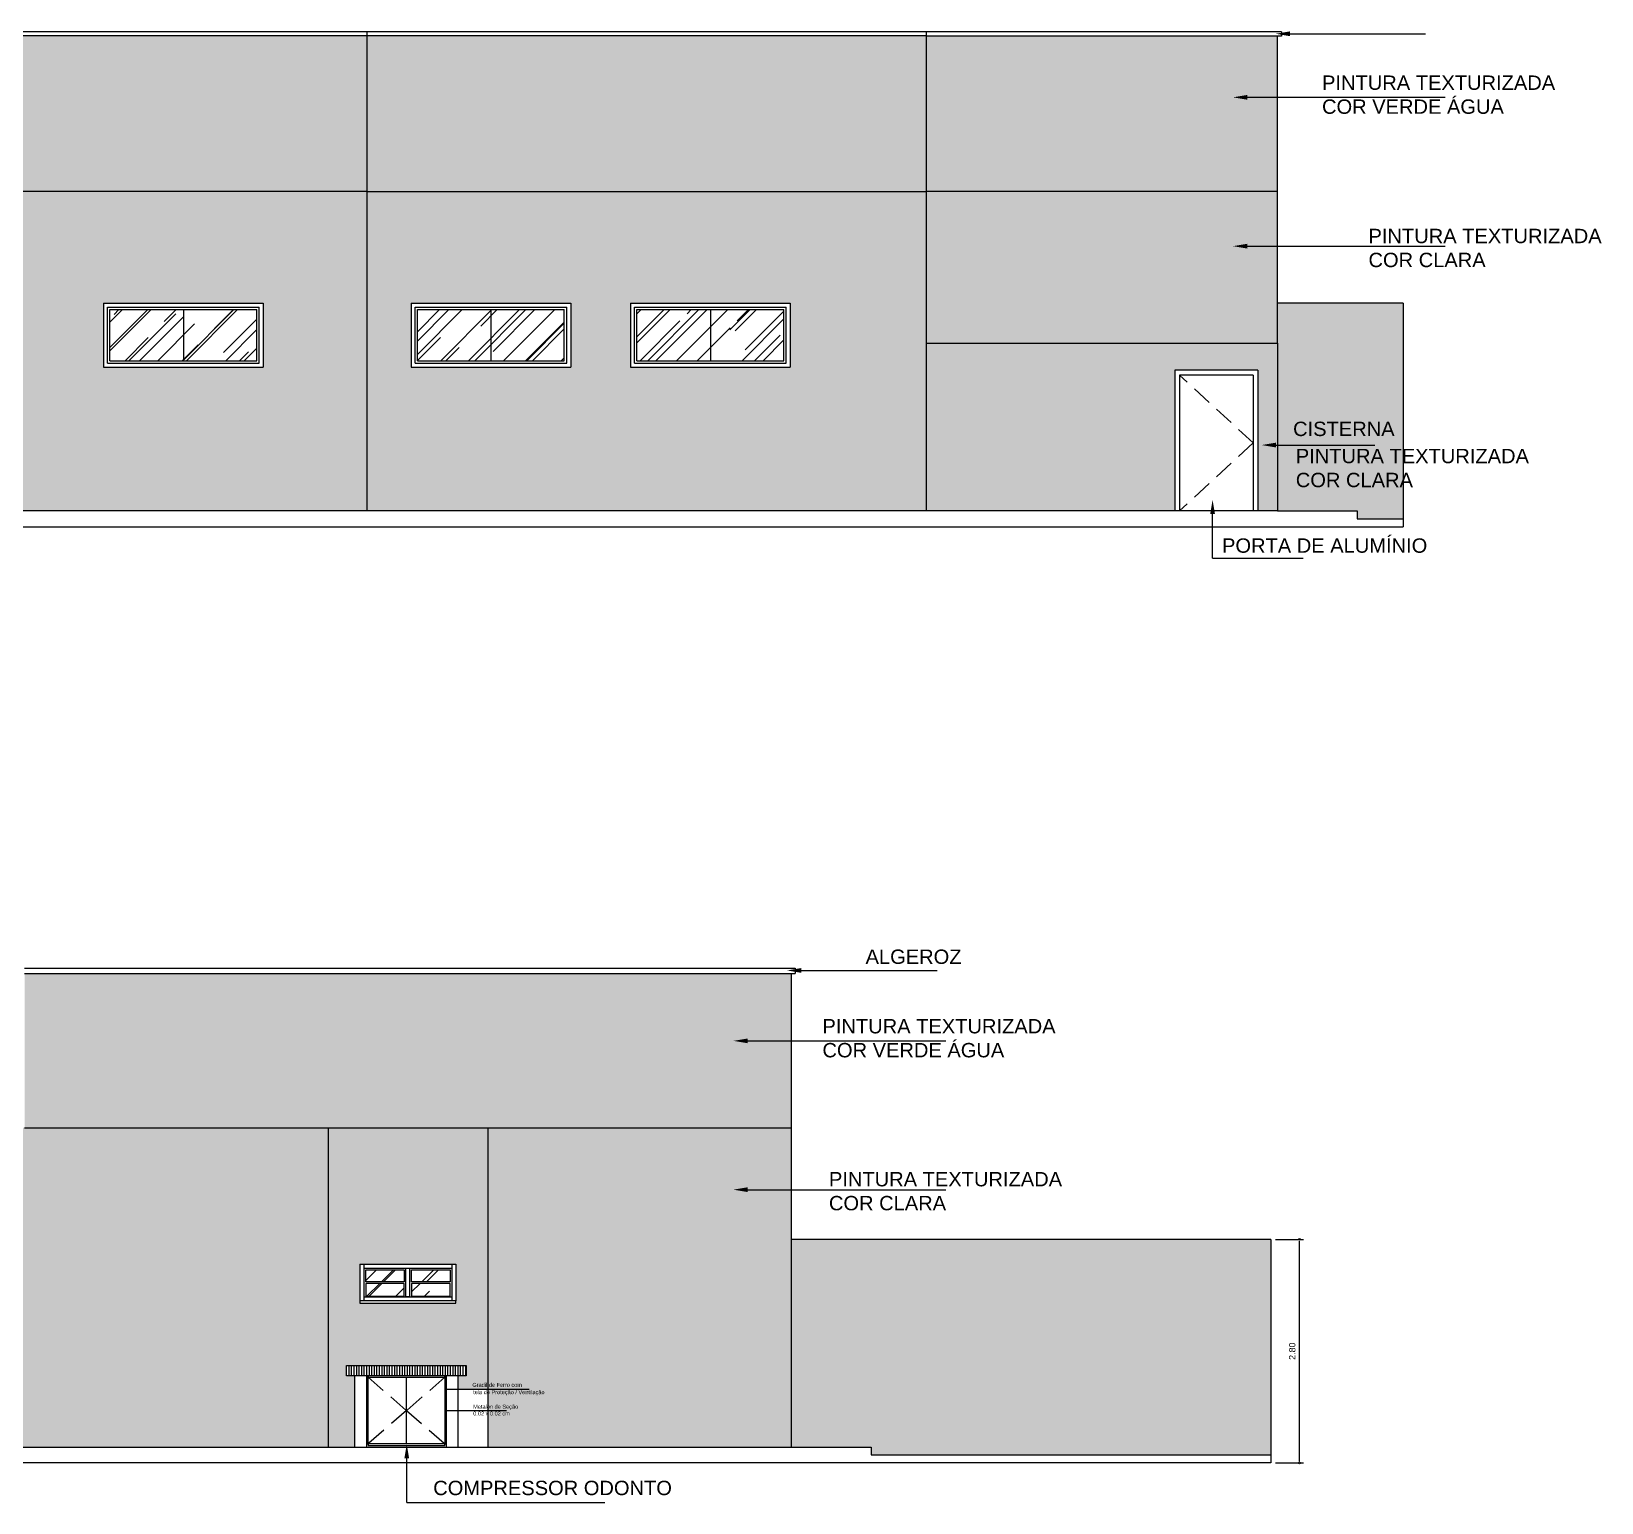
# Model space of a CAD drawing. Header units: millimetres. Extents: x 2125 to 3408, y 1171 to 1686.
# Drawn here: x 2709.42 to 2729.09, y 1492.14 to 1510.57 of the extents above; entities that cross this region are included whole.
import ezdxf

# ---------------------------------------------------------------- set-up
doc = ezdxf.new("R2010")
doc.units = ezdxf.units.MM
doc.linetypes.add('HIDDEN', pattern=[0.375, 0.25, -0.125])
for name, color, linetype in [('cobertura', 1, 'Continuous'), ('ESQUADRIA', 3, 'Continuous'), ('ESQUADRIAS', 7, 'Continuous'), ('Esquadrias_Portas', 2, 'Continuous'), ('LAYOUT', 7, 'Continuous'), ('Layout_Granito', 3, 'Continuous'), ('PAREDE', 4, 'Continuous'), ('Paredes_Alvenaria', 4, 'Continuous'), ('TEXTO01', 7, 'Continuous'), ('TEXTO02', 3, 'Continuous'), ('TEXTO03', 2, 'Continuous')]:
    doc.layers.add(name, color=color, linetype=linetype)
doc.styles.add('ROMANS', font='arial.ttf')
doc.styles.get("Standard").update_dxf_attribs({"font": 'arial.ttf'})
doc.dimstyles.new('ESCALA 50', dxfattribs={"dimtxt": 0.08, "dimasz": 0.02, "dimexe": 0.05, "dimexo": 0.05, "dimgap": 0.05, "dimtad": 1, "dimlfac": -10, "dimzin": 1, "dimdsep": 46, "dimtxsty": 'ROMANS', "dimblk1": 'PPC', "dimblk2": 'PPC', "dimsah": 1, "dimcen": 0.02, "dimclrd": 7, "dimclre": 7, "dimclrt": 3, "dimadec": 0, "dimazin": 0, "dimtfac": 1, "dimtix": 1, "dimtmove": 1, "dimatfit": 3, "dimldrblk": 'PPC', "dimfxl": 0, "dimtolj": 1, "dimtzin": 12, "dimarcsym": 0})

# ---------------------------------------------------------------- blocks, each defined once
blk = doc.blocks.new('PPC')
at = {"color": 2}
blk.add_circle((0, 0), 0.5, dxfattribs=at)
blk = doc.blocks.new('*D1161')
at = {"color": 7, "lineweight": -2, "transparency": 16777216}
for p, q in [((2725.005, 1495.436), (2725.355, 1495.436)), ((2725.305, 1492.656), (2725.305, 1495.416)), ((2725.005, 1492.636), (2725.355, 1492.636))]:
    blk.add_line(p, q, dxfattribs=at)
at = {"layer": 'DEFPOINTS', "color": 0, "transparency": 16777216}
for p in [(2724.943, 1495.436), (2725.305, 1495.436), (2724.943, 1492.636)]:
    blk.add_point(p, dxfattribs=at)
at = {"color": 7, "lineweight": -2, "transparency": 16777216, "xscale": 0.02, "yscale": 0.02, "zscale": 0.02}
for p, rotation in [((2725.305, 1495.436), 90), ((2725.305, 1492.636), 270)]:
    blk.add_blockref('PPC', p, dxfattribs=dict(at, rotation=rotation))
at = {"color": 3, "transparency": 16777216, "insert": (2725.214, 1494.036), "char_height": 0.08, "attachment_point": 5, "rotation": 90, "style": 'ROMANS'}
blk.add_mtext('\\A1;2.80', dxfattribs=at)

msp = doc.modelspace()

# ---------------------------------------------------------------- hatches: boundary and pattern name
at = {"transparency": 33554559}
h = msp.add_hatch(color=134, dxfattribs=at)
h.dxf.hatch_style = 1
h.paths.add_polyline_path([(2725.0278, 1510.5097), (2720.6278, 1510.5097), (2720.6278, 1508.563), (2725.0278, 1508.563)])
h.paths.add_polyline_path([(2713.6278, 1510.513), (2680.2278, 1510.5141), (2680.2278, 1508.563), (2713.6278, 1508.563)])
h = msp.add_hatch(color=133, dxfattribs=at)
h.dxf.hatch_style = 1
h.paths.add_polyline_path([(2720.6278, 1510.513), (2713.6278, 1510.513), (2713.6278, 1508.563), (2720.6278, 1508.563)])
at = {"true_color": 0xe6e6e6, "transparency": 33554559}
h = msp.add_hatch(color=254, dxfattribs=at)
h.dxf.hatch_style = 1
h.paths.add_polyline_path([(2713.6278, 1504.563), (2713.6278, 1508.563), (2680.2278, 1508.563), (2680.2278, 1504.563), (2680.5403, 1504.563), (2680.5403, 1506.663), (2681.7403, 1506.663), (2681.7403, 1504.563), (2682.2153, 1504.563), (2682.2153, 1506.663), (2683.4153, 1506.663), (2683.4153, 1504.563)])
h.paths.add_polyline_path([(2707.1778, 1506.363), (2707.1778, 1507.163), (2709.1778, 1507.163), (2709.1778, 1506.363)], flags=16)
h.paths.add_polyline_path([(2707.2278, 1506.413), (2707.2278, 1507.113), (2709.1278, 1507.113), (2709.1278, 1506.413)], flags=0)
h.paths.add_polyline_path([(2707.2578, 1506.443), (2707.2578, 1507.083), (2709.0978, 1507.083), (2709.0978, 1506.443)], flags=0)
h.paths.add_polyline_path([(2705.5778, 1506.363), (2703.5778, 1506.363), (2703.5778, 1507.163), (2705.5778, 1507.163)], flags=16)
h.paths.add_polyline_path([(2705.5278, 1506.413), (2703.6278, 1506.413), (2703.6278, 1507.113), (2705.5278, 1507.113)], flags=0)
h.paths.add_polyline_path([(2705.4978, 1506.443), (2703.6578, 1506.443), (2703.6578, 1507.083), (2705.4978, 1507.083)], flags=0)
h.paths.add_polyline_path([(2710.3278, 1506.363), (2710.3278, 1507.163), (2712.3278, 1507.163), (2712.3278, 1506.363)], flags=16)
h.paths.add_polyline_path([(2710.3778, 1506.413), (2710.3778, 1507.113), (2712.2778, 1507.113), (2712.2778, 1506.413)], flags=0)
h.paths.add_polyline_path([(2710.4078, 1506.443), (2710.4078, 1507.083), (2712.2478, 1507.083), (2712.2478, 1506.443)], flags=0)
h.paths.add_polyline_path([(2702.8278, 1506.363), (2700.8278, 1506.363), (2700.8278, 1507.163), (2702.8278, 1507.163)], flags=16)
h.paths.add_polyline_path([(2702.7778, 1506.413), (2700.8778, 1506.413), (2700.8778, 1507.113), (2702.7778, 1507.113)], flags=0)
h.paths.add_polyline_path([(2702.7478, 1506.443), (2700.9078, 1506.443), (2700.9078, 1507.083), (2702.7478, 1507.083)], flags=0)
h.paths.add_polyline_path([(2700.0778, 1506.363), (2698.0778, 1506.363), (2698.0778, 1507.163), (2700.0778, 1507.163)], flags=16)
h.paths.add_polyline_path([(2700.0278, 1506.413), (2698.1278, 1506.413), (2698.1278, 1507.113), (2700.0278, 1507.113)], flags=0)
h.paths.add_polyline_path([(2699.9978, 1506.443), (2698.1578, 1506.443), (2698.1578, 1507.083), (2699.9978, 1507.083)], flags=0)
h.paths.add_polyline_path([(2697.3278, 1506.363), (2695.3278, 1506.363), (2695.3278, 1507.163), (2697.3278, 1507.163)], flags=16)
h.paths.add_polyline_path([(2697.2778, 1506.413), (2695.3778, 1506.413), (2695.3778, 1507.113), (2697.2778, 1507.113)], flags=0)
h.paths.add_polyline_path([(2697.2478, 1506.443), (2695.4078, 1506.443), (2695.4078, 1507.083), (2697.2478, 1507.083)], flags=0)
h.paths.add_polyline_path([(2694.5778, 1506.363), (2692.5778, 1506.363), (2692.5778, 1507.163), (2694.5778, 1507.163)], flags=16)
h.paths.add_polyline_path([(2694.5278, 1506.413), (2692.6278, 1506.413), (2692.6278, 1507.113), (2694.5278, 1507.113)], flags=0)
h.paths.add_polyline_path([(2694.4978, 1506.443), (2692.6578, 1506.443), (2692.6578, 1507.083), (2694.4978, 1507.083)], flags=0)
h.paths.add_polyline_path([(2691.8278, 1506.363), (2689.8278, 1506.363), (2689.8278, 1507.163), (2691.8278, 1507.163)], flags=16)
h.paths.add_polyline_path([(2691.7778, 1506.413), (2689.8778, 1506.413), (2689.8778, 1507.113), (2691.7778, 1507.113)], flags=0)
h.paths.add_polyline_path([(2691.7478, 1506.443), (2689.9078, 1506.443), (2689.9078, 1507.083), (2691.7478, 1507.083)], flags=0)
h.paths.add_polyline_path([(2688.4778, 1506.363), (2686.4778, 1506.363), (2686.4778, 1507.163), (2688.4778, 1507.163)], flags=16)
h.paths.add_polyline_path([(2688.4278, 1506.413), (2686.5278, 1506.413), (2686.5278, 1507.113), (2688.4278, 1507.113)], flags=0)
h.paths.add_polyline_path([(2688.3978, 1506.443), (2686.5578, 1506.443), (2686.5578, 1507.083), (2688.3978, 1507.083)], flags=0)
h.paths.add_polyline_path([(2685.0778, 1506.363), (2684.0745, 1506.363), (2684.0745, 1507.163), (2685.0778, 1507.163)], flags=16)
h.paths.add_polyline_path([(2685.0245, 1506.413), (2684.1245, 1506.413), (2684.1245, 1507.113), (2685.0245, 1507.113)], flags=0)
h.paths.add_polyline_path([(2684.9945, 1506.443), (2684.1545, 1506.443), (2684.1545, 1507.083), (2684.9945, 1507.083)], flags=0)
h.paths.add_polyline_path([(2720.6278, 1504.563), (2720.6278, 1508.563), (2713.6278, 1508.563), (2713.6278, 1504.563)])
h.paths.add_polyline_path([(2714.1778, 1506.363), (2714.1778, 1507.163), (2716.1778, 1507.163), (2716.1778, 1506.363)], flags=16)
h.paths.add_polyline_path([(2714.2278, 1506.413), (2714.2278, 1507.113), (2716.1278, 1507.113), (2716.1278, 1506.413)], flags=0)
h.paths.add_polyline_path([(2714.2578, 1506.443), (2714.2578, 1507.083), (2716.0978, 1507.083), (2716.0978, 1506.443)], flags=0)
h.paths.add_polyline_path([(2716.9278, 1506.363), (2716.9278, 1507.163), (2718.9278, 1507.163), (2718.9278, 1506.363)], flags=16)
h.paths.add_polyline_path([(2716.9778, 1506.413), (2716.9778, 1507.113), (2718.8778, 1507.113), (2718.8778, 1506.413)], flags=0)
h.paths.add_polyline_path([(2717.0078, 1506.443), (2717.0078, 1507.083), (2718.8478, 1507.083), (2718.8478, 1506.443)], flags=0)
h.paths.add_polyline_path([(2720.6278, 1508.563), (2720.6278, 1506.663), (2725.0278, 1506.663), (2725.0278, 1508.563)])
h = msp.add_hatch(color=254, dxfattribs=at)
h.dxf.hatch_style = 1
h.paths.add_polyline_path([(2674.3736, 1495.4356), (2668.3686, 1495.4356), (2668.3686, 1492.7356), (2673.3736, 1492.7356), (2673.3736, 1492.8356), (2674.3736, 1492.8356)])
h.paths.add_polyline_path([(2692.3486, 1495.4356), (2689.7736, 1495.4356), (2689.7736, 1492.8356), (2690.7736, 1492.8356), (2690.7736, 1492.7356), (2692.3486, 1492.7356)])
h.paths.add_polyline_path([(2703.5385, 1496.2856), (2700.9635, 1496.2856), (2700.9635, 1495.4356), (2700.9635, 1492.7356), (2702.5385, 1492.7356), (2702.5385, 1492.8356), (2703.5385, 1492.8356)])
h.paths.add_polyline_path([(2724.9435, 1495.4356), (2718.9385, 1495.4356), (2718.9385, 1492.8356), (2719.9385, 1492.8356), (2719.9385, 1492.7356), (2724.9435, 1492.7356)])
h.paths.add_polyline_path([(2676.2778, 1506.563), (2679.2278, 1506.563), (2679.2278, 1504.563), (2680.2278, 1504.563), (2680.2278, 1507.163), (2672.6128, 1507.163), (2672.6128, 1504.463), (2676.2778, 1504.463)])
h.paths.add_polyline_path([(2726.6028, 1507.163), (2725.0278, 1507.163), (2725.0278, 1506.663), (2725.0278, 1504.563), (2726.0278, 1504.563), (2726.0278, 1504.463), (2726.6028, 1504.463)])
h.paths.add_polyline_path([(2699.7184, 1494.9795), (2702.7287, 1494.9795), (2702.7287, 1495.6536), (2699.7184, 1495.6536)], flags=9)
h.paths.add_polyline_path([(2672.5944, 1506.6552), (2676.0829, 1506.6552), (2676.0829, 1506.9346), (2672.5944, 1506.9346)], flags=9)
h.paths.add_polyline_path([(2672.5578, 1506.3342), (2675.8789, 1506.3342), (2675.8789, 1506.7408), (2672.5578, 1506.7408)], flags=9)
h.paths.add_polyline_path([(2672.6893, 1505.5205), (2675.9263, 1505.5205), (2675.9263, 1505.7999), (2672.6893, 1505.7999)], flags=24)
h.paths.add_polyline_path([(2725.1938, 1504.7156), (2728.204, 1504.7156), (2728.204, 1505.432), (2725.1938, 1505.432)], flags=9)
h.paths.add_polyline_path([(2725.1668, 1505.3982), (2726.5286, 1505.3982), (2726.5286, 1505.7691), (2725.1668, 1505.7691)], flags=24)
h = msp.add_hatch(color=254, dxfattribs=at)
h.dxf.hatch_style = 1
h.paths.add_polyline_path([(2723.7428, 1506.323), (2724.7828, 1506.323), (2724.7828, 1504.563), (2725.0278, 1504.563), (2725.0278, 1506.663), (2720.6278, 1506.663), (2720.6278, 1504.563), (2723.7428, 1504.563)])
at = {"transparency": 33554559}
h = msp.add_hatch(color=134, dxfattribs=at)
h.dxf.hatch_style = 1
h.paths.add_polyline_path([(2718.9385, 1498.7675), (2709.3385, 1498.7675), (2709.3385, 1496.8356), (2718.9385, 1496.8356)])
h.paths.add_polyline_path([(2689.7736, 1498.7856), (2680.5736, 1498.7856), (2680.5736, 1496.8356), (2689.7736, 1496.8356)])
at = {"true_color": 0xe6e6e6, "transparency": 33554559}
h = msp.add_hatch(color=254, dxfattribs=at)
h.dxf.hatch_style = 1
h.paths.add_polyline_path([(2713.1385, 1496.8356), (2709.3385, 1496.8356), (2709.3385, 1492.8356), (2713.1385, 1492.8356)])
h.paths.add_polyline_path([(2718.9385, 1496.8356), (2715.1385, 1496.8356), (2715.1385, 1492.8356), (2718.9385, 1492.8356)])
h.paths.add_polyline_path([(2715.1385, 1496.8356), (2713.1385, 1496.8356), (2713.1385, 1492.8356), (2713.4704, 1492.8356), (2713.4704, 1493.7289), (2713.3704, 1493.7289), (2713.3704, 1493.8556), (2714.8704, 1493.8556), (2714.8704, 1493.7289), (2714.7704, 1493.7289), (2714.7704, 1493.559), (2715.1385, 1493.559)])
h.paths.add_polyline_path([(2713.5385, 1494.6356), (2713.5385, 1494.6656), (2713.5385, 1495.1256), (2714.7385, 1495.1256), (2714.7385, 1494.6656), (2714.7385, 1494.6356)], flags=16)
h.paths.add_polyline_path([(2714.6885, 1494.7156), (2713.5885, 1494.7156), (2713.5885, 1495.0756), (2714.6885, 1495.0756)], flags=0)
h.paths.add_polyline_path([(2714.186, 1494.7256), (2714.186, 1494.8856), (2714.6685, 1494.8856), (2714.6685, 1494.7256)], flags=0)
h.paths.add_polyline_path([(2714.186, 1494.9056), (2714.186, 1495.0556), (2714.6685, 1495.0556), (2714.6685, 1494.9056)], flags=0)
h.paths.add_polyline_path([(2714.0935, 1494.7256), (2713.611, 1494.7256), (2713.611, 1494.8856), (2714.0935, 1494.8856)], flags=0)
h.paths.add_polyline_path([(2714.0935, 1494.9056), (2713.611, 1494.9056), (2713.611, 1495.0556), (2714.0935, 1495.0556)], flags=0)
h.paths.add_polyline_path([(2689.7736, 1496.8356), (2680.5736, 1496.8356), (2680.5736, 1492.8356), (2684.0736, 1492.8356), (2684.0736, 1494.9956), (2685.0136, 1494.9956), (2685.0136, 1492.8356), (2686.4736, 1492.8356), (2686.4736, 1494.9356), (2687.6736, 1494.9356), (2687.6736, 1492.8356), (2689.7736, 1492.8356)])
h.paths.add_polyline_path([(2686.5736, 1495.2356), (2686.5736, 1495.6356), (2687.5769, 1495.6356), (2687.5769, 1495.2356)], flags=16)
h.paths.add_polyline_path([(2686.6236, 1495.2856), (2686.6236, 1495.5856), (2687.5236, 1495.5856), (2687.5236, 1495.2856)], flags=0)
h.paths.add_polyline_path([(2686.6536, 1495.3156), (2686.6536, 1495.5556), (2687.4936, 1495.5556), (2687.4936, 1495.3156)], flags=0)
h.paths.add_polyline_path([(2680.5736, 1496.8356), (2674.3736, 1496.8356), (2674.3736, 1492.8356), (2676.0711, 1492.8356), (2676.0711, 1494.9956), (2677.0111, 1494.9956), (2677.0111, 1492.8356), (2680.5736, 1492.8356)])
h.paths.add_polyline_path([(2709.3385, 1494.9356), (2703.5385, 1494.9356), (2703.5385, 1492.8356), (2709.3385, 1492.8356)])
h.paths.add_polyline_path([(2709.3385, 1496.8356), (2703.5385, 1496.8356), (2703.5385, 1494.9356), (2709.3385, 1494.9356)])
h.paths.add_polyline_path([(2714.9331, 1493.5752), (2715.58, 1493.5752), (2715.58, 1493.6527), (2714.9331, 1493.6527)], flags=9)
h.paths.add_polyline_path([(2714.9406, 1493.4677), (2715.866, 1493.4677), (2715.866, 1493.5645), (2714.9406, 1493.5645)], flags=9)
h.paths.add_polyline_path([(2714.944, 1493.2172), (2715.4277, 1493.2172), (2715.4277, 1493.2938), (2714.944, 1493.2938)], flags=9)
h.paths.add_polyline_path([(2714.9406, 1493.286), (2715.5359, 1493.286), (2715.5359, 1493.3828), (2714.9406, 1493.3828)], flags=9)
h = msp.add_hatch()
h.set_pattern_fill('AR-RROOF', color=1, scale=0.015, angle=45)
h.set_pattern_definition([(45, (31.48965, 17.89176), (0.32328922, 0.862104588), [5.715, -0.762, 1.905, -0.381]), (45, (31.71326, 18.38477), (-0.6277199, 0.088904536), [1.143, -0.12573, 2.286, -0.28575]), (45, (31.39536, 18.25546), (1.220416807, 1.581423103), [3.048, -0.5334, 1.524, -0.381])])
h.paths.add_polyline_path([(2714.0935, 1494.9056), (2714.0935, 1495.0556), (2713.611, 1495.0556), (2713.611, 1494.9056)])
h.paths.add_polyline_path([(2714.0935, 1494.7256), (2714.0935, 1494.8856), (2713.611, 1494.8856), (2713.611, 1494.7256)])
h.paths.add_polyline_path([(2714.186, 1495.0556), (2714.186, 1494.9056), (2714.6685, 1494.9056), (2714.6685, 1495.0556)])
h.paths.add_polyline_path([(2714.186, 1494.8856), (2714.186, 1494.7256), (2714.6685, 1494.7256), (2714.6685, 1494.8856)])
at = {"layer": 'cobertura'}
h = msp.add_hatch(dxfattribs=at)
h.set_pattern_fill('ANSI31', color=256, scale=0.01, angle=45, style=0)
h.set_pattern_definition([(90, (1276.6197, 1007.98867), (-0.03175, 3e-18), [])])
h.paths.add_polyline_path([(2713.3704, 1493.8556), (2713.3704, 1493.7289), (2714.8704, 1493.7289), (2714.8704, 1493.8556)])
at = {"layer": 'Layout_Granito'}
h = msp.add_hatch(dxfattribs=at)
h.set_pattern_fill('AR-RROOF', color=256, scale=0.015, angle=45)
h.set_pattern_definition([(45, (20.05202, -0.50708), (0.32328922, 0.862104588), [5.715, -0.762, 1.905, -0.381]), (45, (20.27563, -0.01406), (-0.6277199, 0.088904536), [1.143, -0.12573, 2.286, -0.28575]), (45, (19.95773, -0.14338), (1.220416807, 1.581423103), [3.048, -0.5334, 1.524, -0.381])])
h.paths.add_polyline_path([(2687.4778, 1506.443), (2687.4778, 1507.083), (2686.5578, 1507.083), (2686.5578, 1506.443)])
h.paths.add_polyline_path([(2688.3978, 1507.083), (2687.4778, 1507.083), (2687.4778, 1506.443), (2688.3978, 1506.443)])
h.paths.add_polyline_path([(2690.8278, 1506.443), (2690.8278, 1507.083), (2689.9078, 1507.083), (2689.9078, 1506.443)])
h.paths.add_polyline_path([(2691.7478, 1507.083), (2690.8278, 1507.083), (2690.8278, 1506.443), (2691.7478, 1506.443)])
h.paths.add_polyline_path([(2693.5778, 1507.083), (2692.6578, 1507.083), (2692.6578, 1506.443), (2693.5778, 1506.443)])
h.paths.add_polyline_path([(2693.5778, 1507.083), (2693.5778, 1506.443), (2694.4978, 1506.443), (2694.4978, 1507.083)])
h.paths.add_polyline_path([(2696.3278, 1506.443), (2696.3278, 1507.083), (2695.4078, 1507.083), (2695.4078, 1506.443)])
h.paths.add_polyline_path([(2697.2478, 1506.443), (2697.2478, 1507.083), (2696.3278, 1507.083), (2696.3278, 1506.443)])
h.paths.add_polyline_path([(2699.0778, 1506.443), (2699.0778, 1507.083), (2698.1578, 1507.083), (2698.1578, 1506.443)])
h.paths.add_polyline_path([(2699.9978, 1507.083), (2699.0778, 1507.083), (2699.0778, 1506.443), (2699.9978, 1506.443)])
h.paths.add_polyline_path([(2700.9078, 1506.443), (2701.8278, 1506.443), (2701.8278, 1507.083), (2700.9078, 1507.083)])
h.paths.add_polyline_path([(2702.7478, 1507.083), (2701.8278, 1507.083), (2701.8278, 1506.443), (2702.7478, 1506.443)])
h.paths.add_polyline_path([(2704.5778, 1507.083), (2703.6578, 1507.083), (2703.6578, 1506.443), (2704.5778, 1506.443)])
h.paths.add_polyline_path([(2705.4978, 1507.083), (2704.5778, 1507.083), (2704.5778, 1506.443), (2705.4978, 1506.443)])
h.paths.add_polyline_path([(2708.1778, 1506.443), (2708.1778, 1507.083), (2707.2578, 1507.083), (2707.2578, 1506.443)])
h.paths.add_polyline_path([(2708.1778, 1507.083), (2708.1778, 1506.443), (2709.0978, 1506.443), (2709.0978, 1507.083)])
h.paths.add_polyline_path([(2711.3278, 1506.443), (2711.3278, 1507.083), (2710.4078, 1507.083), (2710.4078, 1506.443)])
h.paths.add_polyline_path([(2712.2478, 1506.443), (2712.2478, 1507.083), (2711.3278, 1507.083), (2711.3278, 1506.443)])
h.paths.add_polyline_path([(2714.2578, 1506.443), (2715.1778, 1506.443), (2715.1778, 1507.083), (2714.2578, 1507.083)])
h.paths.add_polyline_path([(2716.0978, 1506.443), (2716.0978, 1507.083), (2715.1778, 1507.083), (2715.1778, 1506.443)])
h.paths.add_polyline_path([(2717.9278, 1506.443), (2717.9278, 1507.083), (2717.0078, 1507.083), (2717.0078, 1506.443)])
h.paths.add_polyline_path([(2718.8478, 1506.443), (2718.8478, 1507.083), (2717.9278, 1507.083), (2717.9278, 1506.443)])

# ---------------------------------------------------------------- linework, layer by layer
at = {"color": 1, "linetype": 'HIDDEN'}
for p, q in [((2724.7228, 1505.413), (2723.8028, 1506.263)), ((2724.7228, 1505.413), (2723.8028, 1504.563)), ((2713.6404, 1493.7089), (2714.1204, 1493.2923)), ((2714.6004, 1493.7089), (2714.1204, 1493.2923)), ((2714.1204, 1493.2923), (2713.6404, 1492.8756)), ((2714.1204, 1493.2923), (2714.6004, 1492.8756))]:
    msp.add_line(p, q, dxfattribs=at)
for p, q in [((2725.0278, 1504.563), (2726.0278, 1504.563)), ((2726.0278, 1504.563), (2726.0278, 1504.463)), ((2666.0128, 1504.363), (2726.6028, 1504.363)), ((2726.0278, 1504.463), (2726.6028, 1504.463)), ((2724.2159, 1503.9689), (2725.3499, 1503.9689)), ((2713.1385, 1492.8356), (2715.1385, 1492.8356)), ((2718.9385, 1492.8356), (2719.9385, 1492.8356)), ((2718.9385, 1492.8356), (2719.9385, 1492.8356)), ((2719.9385, 1492.8356), (2719.9385, 1492.7356)), ((2719.9385, 1492.8356), (2719.9385, 1492.7356)), ((2719.9385, 1492.7356), (2724.9435, 1492.7356)), ((2724.9435, 1492.6356), (2700.9635, 1492.6356))]:
    msp.add_line(p, q)
at = {"color": 2}
for p, q in [((2713.1385, 1496.8356), (2713.1385, 1492.8356)), ((2715.1385, 1496.8356), (2715.1385, 1492.8356)), ((2724.9435, 1495.4356), (2718.9385, 1495.4356)), ((2724.9435, 1495.4356), (2724.9435, 1492.6356))]:
    msp.add_line(p, q, dxfattribs=at)
at = {"layer": 'cobertura'}
msp.add_lwpolyline([(2713.3704, 1493.8556), (2714.8704, 1493.8556), (2714.8704, 1493.7289), (2713.3704, 1493.7289)], close=True, dxfattribs=at)
at = {"layer": 'ESQUADRIA'}
for p, q in [((2710.3278, 1507.163), (2710.3278, 1506.363)), ((2710.3278, 1507.163), (2712.3278, 1507.163)), ((2710.3778, 1506.413), (2710.3778, 1507.113)), ((2710.3778, 1507.113), (2712.2778, 1507.113)), ((2710.4078, 1506.443), (2710.4078, 1507.083)), ((2710.4078, 1507.083), (2712.2478, 1507.083)), ((2711.3278, 1507.083), (2711.3278, 1506.443)), ((2712.2478, 1506.443), (2712.2478, 1507.083)), ((2712.2778, 1506.413), (2712.2778, 1507.113)), ((2712.3278, 1507.163), (2712.3278, 1506.363)), ((2710.4078, 1506.443), (2712.2478, 1506.443)), ((2710.3278, 1506.363), (2712.3278, 1506.363)), ((2710.3778, 1506.413), (2712.2778, 1506.413))]:
    msp.add_line(p, q, dxfattribs=at)
at = {"layer": 'ESQUADRIAS', "color": 1}
for p, q in [((2713.5385, 1495.1256), (2714.7385, 1495.1256)), ((2713.5385, 1495.1256), (2713.5385, 1494.6656)), ((2713.5885, 1495.1256), (2713.5885, 1494.6656)), ((2713.5885, 1495.0756), (2714.6885, 1495.0756)), ((2714.1135, 1494.7156), (2714.1135, 1495.0756)), ((2714.1635, 1494.7156), (2714.1635, 1495.0756)), ((2714.6885, 1495.1256), (2714.6885, 1494.6656)), ((2714.6885, 1495.0756), (2714.6885, 1494.6656)), ((2714.7385, 1495.1256), (2714.7385, 1494.6656)), ((2714.7385, 1495.0756), (2714.7385, 1494.6656)), ((2713.5885, 1494.7156), (2714.6885, 1494.7156)), ((2714.1635, 1494.7156), (2714.1135, 1494.7156))]:
    msp.add_line(p, q, dxfattribs=at)
for points in [[(2714.0935, 1494.9056), (2713.611, 1494.9056), (2713.611, 1495.0556), (2714.0935, 1495.0556)], [(2714.6685, 1494.9056), (2714.186, 1494.9056), (2714.186, 1495.0556), (2714.6685, 1495.0556)], [(2714.0935, 1494.8856), (2713.611, 1494.8856), (2713.611, 1494.7256), (2714.0935, 1494.7256)], [(2714.6685, 1494.8856), (2714.186, 1494.8856), (2714.186, 1494.7256), (2714.6685, 1494.7256)], [(2713.5385, 1494.6656), (2713.5385, 1494.6356), (2714.7385, 1494.6356), (2714.7385, 1494.6656)]]:
    msp.add_lwpolyline(points, close=True, dxfattribs=at)
at = {"layer": 'Esquadrias_Portas'}
for p, q in [((2720.6278, 1510.563), (2713.6278, 1510.563)), ((2720.6278, 1510.513), (2713.6278, 1510.513)), ((2725.0778, 1510.563), (2725.0777, 1510.5097)), ((2713.6278, 1508.563), (2720.6278, 1508.563)), ((2726.6028, 1507.163), (2725.0278, 1507.163)), ((2726.6028, 1507.163), (2726.6028, 1504.363)), ((2724.7828, 1506.323), (2723.7428, 1506.323)), ((2723.7428, 1506.323), (2723.7428, 1504.563)), ((2723.8028, 1506.263), (2723.8028, 1504.563)), ((2724.7228, 1506.263), (2723.8028, 1506.263)), ((2724.7228, 1506.263), (2724.7228, 1504.563)), ((2724.7828, 1506.323), (2724.7828, 1504.563))]:
    msp.add_line(p, q, dxfattribs=at)
at = {"layer": 'LAYOUT'}
for p, q in [((2725.1857, 1510.5386), (2726.8843, 1510.5386)), ((2724.6517, 1509.7427), (2727.1304, 1509.7427)), ((2724.6517, 1507.8785), (2727.1304, 1507.8785)), ((2725.0099, 1505.3868), (2726.246, 1505.3868)), ((2724.2159, 1503.9689), (2724.2159, 1504.5218)), ((2719.0667, 1498.8053), (2720.7653, 1498.8053)), ((2718.3953, 1497.9235), (2720.874, 1497.9235)), ((2718.3953, 1496.0593), (2720.874, 1496.0593)), ((2714.1243, 1492.1392), (2714.1243, 1492.6921)), ((2714.1243, 1492.1392), (2716.603, 1492.1392))]:
    msp.add_line(p, q, dxfattribs=at)
for points in [[(2725.1857, 1510.5086), (2725.0057, 1510.5386), (2725.1857, 1510.5686)], [(2724.6517, 1509.7127), (2724.4717, 1509.7427), (2724.6517, 1509.7727)], [(2724.6517, 1507.8485), (2724.4717, 1507.8785), (2724.6517, 1507.9085)], [(2725.0099, 1505.3568), (2724.8299, 1505.3868), (2725.0099, 1505.4168)], [(2724.1859, 1504.5218), (2724.2159, 1504.7018), (2724.2459, 1504.5218)], [(2719.0667, 1498.7753), (2718.8867, 1498.8053), (2719.0667, 1498.8353)], [(2718.3953, 1497.8935), (2718.2153, 1497.9235), (2718.3953, 1497.9535)], [(2718.3953, 1496.0293), (2718.2153, 1496.0593), (2718.3953, 1496.0893)], [(2714.0943, 1492.6921), (2714.1243, 1492.8721), (2714.1543, 1492.6921)]]:
    msp.add_solid(points, dxfattribs=at)
at = {"layer": 'Layout_Granito'}
for p, q in [((2714.1778, 1507.163), (2714.1778, 1506.363)), ((2714.1778, 1507.163), (2716.1778, 1507.163)), ((2714.2278, 1506.413), (2714.2278, 1507.113)), ((2714.2278, 1507.113), (2716.1278, 1507.113)), ((2714.2578, 1506.443), (2714.2578, 1507.083)), ((2714.2578, 1507.083), (2716.0978, 1507.083)), ((2715.1778, 1507.083), (2715.1778, 1506.443)), ((2716.0978, 1506.443), (2716.0978, 1507.083)), ((2716.1278, 1506.413), (2716.1278, 1507.113)), ((2716.1778, 1507.163), (2716.1778, 1506.363)), ((2716.9278, 1507.163), (2716.9278, 1506.363)), ((2716.9278, 1507.163), (2718.9278, 1507.163)), ((2716.9778, 1506.413), (2716.9778, 1507.113)), ((2716.9778, 1507.113), (2718.8778, 1507.113)), ((2717.0078, 1506.443), (2717.0078, 1507.083)), ((2717.0078, 1507.083), (2718.8478, 1507.083)), ((2717.9278, 1507.083), (2717.9278, 1506.443)), ((2718.8478, 1506.443), (2718.8478, 1507.083)), ((2718.8778, 1506.413), (2718.8778, 1507.113)), ((2718.9278, 1507.163), (2718.9278, 1506.363)), ((2714.2578, 1506.443), (2716.0978, 1506.443)), ((2717.0078, 1506.443), (2718.8478, 1506.443)), ((2714.1778, 1506.363), (2716.1778, 1506.363)), ((2714.2278, 1506.413), (2716.1278, 1506.413)), ((2716.9278, 1506.363), (2718.9278, 1506.363)), ((2716.9778, 1506.413), (2718.8778, 1506.413))]:
    msp.add_line(p, q, dxfattribs=at)
at = {"layer": 'PAREDE'}
for p, q in [((2713.6278, 1510.563), (2680.1778, 1510.563)), ((2713.6278, 1510.513), (2680.1778, 1510.5141)), ((2713.6278, 1504.563), (2713.6278, 1510.563)), ((2720.6278, 1510.563), (2720.6278, 1504.563)), ((2725.0778, 1510.563), (2720.6278, 1510.563)), ((2725.0777, 1510.5097), (2720.6278, 1510.5097)), ((2725.0278, 1506.663), (2725.0278, 1510.5098)), ((2713.6278, 1508.563), (2680.2278, 1508.563)), ((2725.0278, 1508.563), (2720.6278, 1508.563)), ((2720.6278, 1506.663), (2725.0278, 1506.663)), ((2725.0278, 1506.663), (2725.0278, 1504.563)), ((2725.0278, 1504.563), (2680.2278, 1504.563)), ((2709.3385, 1498.8356), (2718.9885, 1498.8356)), ((2718.9885, 1498.8356), (2718.9885, 1498.7675)), ((2709.3385, 1498.7675), (2718.9885, 1498.7675)), ((2709.3385, 1496.8356), (2718.9385, 1496.8356)), ((2703.5385, 1492.8356), (2718.9385, 1492.8356))]:
    msp.add_line(p, q, dxfattribs=at)
at = {"layer": 'PAREDE', "linetype": 'Continuous'}
msp.add_line((2718.9385, 1498.7675), (2718.9385, 1492.8356), dxfattribs=at)
at = {"layer": 'Paredes_Alvenaria'}
for p, q in [((2713.4704, 1493.7289), (2713.4704, 1492.8356)), ((2713.6204, 1493.7289), (2713.6204, 1492.8356)), ((2714.6204, 1492.8356), (2714.6204, 1493.7289)), ((2714.7704, 1492.8356), (2714.7704, 1493.7289))]:
    msp.add_line(p, q, dxfattribs=at)
at = {"layer": 'Paredes_Alvenaria', "color": 2}
msp.add_line((2714.1204, 1492.8756), (2714.1204, 1493.7089), dxfattribs=at)
for points in [[(2713.6404, 1493.7089), (2713.6204, 1493.7089), (2713.6204, 1492.8756), (2713.6404, 1492.8756)], [(2714.6004, 1493.7289), (2713.6404, 1493.7289), (2713.6404, 1493.7089), (2714.6004, 1493.7089)], [(2714.6204, 1493.7089), (2714.6004, 1493.7089), (2714.6004, 1492.8756), (2714.6204, 1492.8756)], [(2714.6004, 1492.8756), (2713.6404, 1492.8756), (2713.6404, 1492.8556), (2714.6004, 1492.8556)]]:
    msp.add_lwpolyline(points, close=True, dxfattribs=at)
at = {"layer": 'TEXTO01'}
for p, q in [((2714.6004, 1493.559), (2715.6559, 1493.559)), ((2714.6004, 1493.2923), (2715.3743, 1493.2923))]:
    msp.add_line(p, q, dxfattribs=at)

# ---------------------------------------------------------------- texts
at = {"layer": 'TEXTO02', "style": 'ROMANS'}
for s, p in [('Gradil de Ferro com', (2714.946, 1493.589)), ('tela de Proteção / Ventilação', (2714.9567, 1493.4975)), ('0.02 x 0.02 cm', (2714.9567, 1493.2308)), ('Metalon de Seção', (2714.9567, 1493.3158))]:
    msp.add_text(s, height=0.05, dxfattribs=at).set_placement(p)
at = {"layer": 'TEXTO02', "ltscale": 0.0001, "char_height": 0.18, "attachment_point": 1}
for s, insert in [('PINTURA TEXTURIZADA \\PCOR VERDE ÁGUA ', (2725.5867, 1510.0162)), ('PINTURA TEXTURIZADA\\PCOR CLARA', (2726.1686, 1508.0957)), ('CISTERNA', (2725.2243, 1505.6795)), ('PINTURA TEXTURIZADA \\PCOR CLARA', (2725.2582, 1505.3393)), ('PORTA DE ALUMÍNIO', (2724.3344, 1504.2178)), ('ALGEROZ', (2719.8703, 1499.0673)), ('PINTURA TEXTURIZADA \\PCOR VERDE ÁGUA ', (2719.3303, 1498.197)), ('PINTURA TEXTURIZADA\\PCOR CLARA', (2719.4117, 1496.2809))]:
    msp.add_mtext(s, dxfattribs=dict(at, insert=insert))
at = {"layer": 'TEXTO03', "ltscale": 0.0001, "insert": (2714.4558, 1492.4128), "char_height": 0.18, "attachment_point": 1}
msp.add_mtext('COMPRESSOR ODONTO', dxfattribs=at)

# ---------------------------------------------------------------- dimensions: what is measured, and where the dimension line sits
dim = msp.add_linear_dim(base=(2725.3048, 1495.4356), p1=(2724.9435, 1492.6356), p2=(2724.9435, 1495.4356), angle=90, dimstyle='ESCALA 50', override={"dimfxl": 0.3, "dimfxlon": 1})
dim.commit()
dim.dimension.update_dxf_attribs({"geometry": '*D1161', "text_midpoint": (2725.2139, 1494.0356)})

doc.saveas('drawing.dxf')
